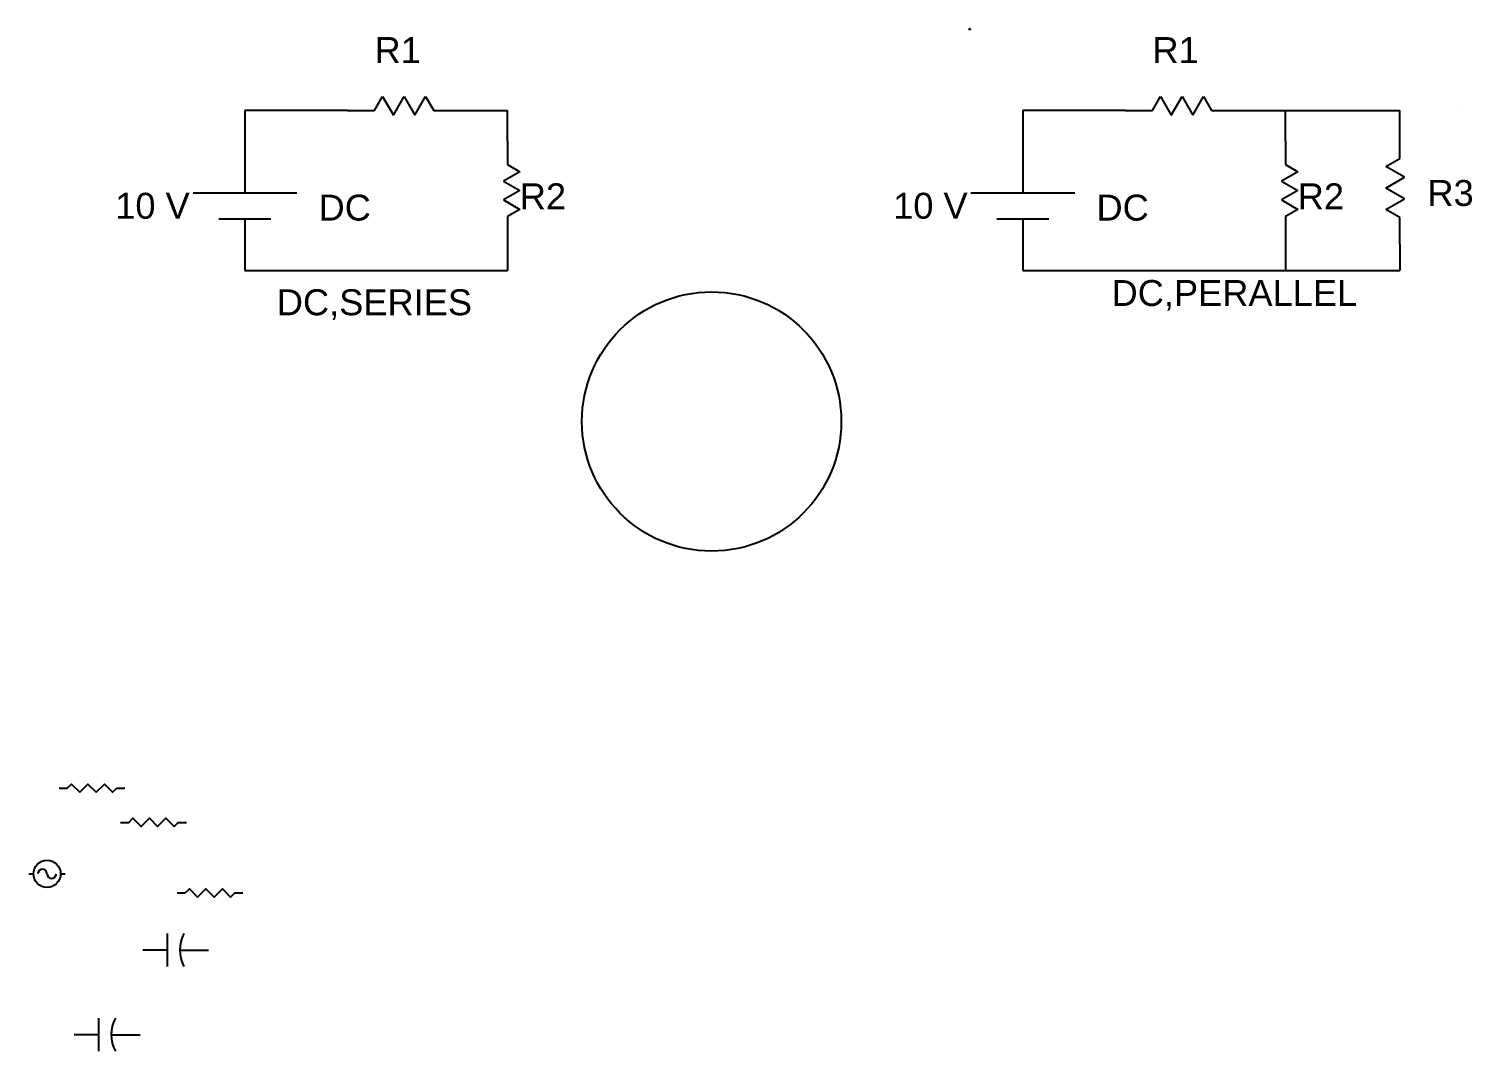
# Model space of a CAD drawing. Header units: inches. Extents: x 1476 to 2493, y 2175 to 2994.
# Drawn here: x 1937 to 2493, y 2227 to 2621 of the extents above; entities that cross this region are included whole.
import ezdxf
from ezdxf.enums import TextEntityAlignment as Align

# ---------------------------------------------------------------- set-up
doc = ezdxf.new("R2010")
doc.units = ezdxf.units.IN
doc.styles.get("Standard").update_dxf_attribs({"font": 'arial.ttf'})
doc.styles.add('Tahoma', font='tahoma.ttf')

# ---------------------------------------------------------------- blocks, each defined once
blk = doc.blocks.new('*U2')
for p, q in [((-0.2, 0.09), (0.19, 0.09)), ((0, 0.17), (0, 0.09))]:
    blk.add_line(p, q)
for centre in [(-0.17, 0), (0.17, 0)]:
    blk.add_circle(centre, 0.0344)
blk.add_arc((0, 0.09), 0.0833, 36.8699, 143.1301)
at = {"style": 'Tahoma'}
for tag, p in [('Reference Designator', (0, 0.19)), ('Description', (0, 0.34))]:
    blk.add_attdef(tag, text='', height=0.08, dxfattribs=at).set_placement(p, align=Align.CENTER)
at = {"linetype": 'Continuous', "style": 'Tahoma', "flags": 8}
blk.add_attdef('Terminal 1', text='', height=0.08, dxfattribs=at).set_placement((-0.25, -0.03), align=Align.TOP_RIGHT)
blk.add_attdef('Terminal 2', text='', height=0.08, dxfattribs=at).set_placement((0.25, -0.03), align=Align.TOP_LEFT)
blk = doc.blocks.new('Generator - AC')
at = {"color": 7}
for p, q in [((0, 0), (0.05, 0)), ((0.35, 0), (0.4, 0))]:
    blk.add_line(p, q, dxfattribs=at)
blk.add_circle((0.2, 0), 0.15, dxfattribs=at)
for centre, start, end in [((0.15, 0), 0, 180), ((0.25, 0), 180, 0)]:
    blk.add_arc(centre, 0.05, start, end, dxfattribs=at)
blk = doc.blocks.new('Resistor')
at = {"color": 7}
blk.add_lwpolyline([(0, 0), (0.05, 0), (0.075, 0.025), (0.125, -0.025), (0.175, 0.025), (0.225, -0.025), (0.275, 0.025), (0.325, -0.025), (0.35, 0), (0.4, 0)], dxfattribs=at)
blk = doc.blocks.new('Capacitor')
at = {"color": 7}
for p, q in [((0.15, -0.1), (0.15, 0.1)), ((0.15, 0), (0, 0)), ((0.225, 0), (0.4, 0))]:
    blk.add_line(p, q, dxfattribs=at)
blk.add_arc((0.4375, 0), 0.2125, 151.9275, 208.0725, dxfattribs=at)

msp = doc.modelspace()

# ---------------------------------------------------------------- linework, layer by layer
for p, q in [((2070, 2590), (2073.11, 2595.39)), ((2073.11, 2595.39), (2077.26, 2588.2)), ((2077.26, 2588.2), (2081.4, 2595.39)), ((2081.4, 2595.39), (2085.55, 2588.2)), ((2085.55, 2588.2), (2089.7, 2595.39)), ((2089.7, 2595.39), (2092.81, 2590)), ((2370, 2590), (2373.11, 2595.39)), ((2373.11, 2595.39), (2377.26, 2588.2)), ((2377.26, 2588.2), (2381.4, 2595.39)), ((2381.4, 2595.39), (2385.55, 2588.2)), ((2385.55, 2588.2), (2389.7, 2595.39)), ((2389.7, 2595.39), (2392.81, 2590)), ((2059.58, 2590), (2020, 2590)), ((2020, 2590), (2020, 2558.2)), ((2059.58, 2590), (2070, 2590)), ((2092.81, 2590), (2120, 2590)), ((2120, 2590), (2121.28, 2590)), ((2121.28, 2578.2), (2121.28, 2590)), ((2359.58, 2590), (2320, 2590)), ((2320, 2590), (2320, 2558.2)), ((2359.58, 2590), (2370, 2590)), ((2392.81, 2590), (2420, 2590)), ((2420, 2590), (2421.28, 2590)), ((2420, 2590), (2465.39, 2590)), ((2421.28, 2578.2), (2421.28, 2590)), ((2465.39, 2571.43), (2465.39, 2590)), ((2490, 2590), (2490, 2590)), ((2121.28, 2578.2), (2121.28, 2569.07)), ((2421.28, 2578.2), (2421.28, 2569.07)), ((2460, 2568.32), (2465.39, 2571.43)), ((2126.01, 2566.34), (2119.71, 2562.71)), ((2121.28, 2569.07), (2126.01, 2566.34)), ((2426.01, 2566.34), (2419.71, 2562.71)), ((2421.28, 2569.07), (2426.01, 2566.34)), ((2467.18, 2564.17), (2460, 2568.32)), ((2119.71, 2562.71), (2126.01, 2559.07)), ((2419.71, 2562.71), (2426.01, 2559.07)), ((2460, 2560.02), (2467.18, 2564.17)), ((2000, 2558.2), (2030, 2558.2)), ((2030, 2558.2), (2040, 2558.2)), ((2126.01, 2559.07), (2119.71, 2555.43)), ((2119.71, 2555.43), (2126.01, 2551.8)), ((2300, 2558.2), (2330, 2558.2)), ((2330, 2558.2), (2340, 2558.2)), ((2426.01, 2559.07), (2419.71, 2555.43)), ((2419.71, 2555.43), (2426.01, 2551.8)), ((2467.18, 2555.88), (2460, 2560.02)), ((2460, 2551.73), (2467.18, 2555.88)), ((2126.01, 2551.8), (2121.28, 2549.07)), ((2426.01, 2551.8), (2421.28, 2549.07)), ((2465.39, 2548.62), (2460, 2551.73)), ((2010, 2548.2), (2030, 2548.2)), ((2020, 2548.2), (2020, 2528.2)), ((2121.28, 2549.07), (2121.28, 2539.04)), ((2310, 2548.2), (2330, 2548.2)), ((2320, 2548.2), (2320, 2528.2)), ((2421.28, 2549.07), (2421.28, 2539.04)), ((2465.39, 2538.2), (2465.39, 2548.62)), ((2121.28, 2539.04), (2121.28, 2528.2)), ((2421.28, 2539.04), (2421.28, 2528.2)), ((2465.39, 2538.2), (2465.39, 2528.2)), ((2020, 2528.2), (2120, 2528.2)), ((2120, 2528.2), (2121.28, 2528.2)), ((2320, 2528.2), (2420, 2528.2)), ((2420, 2528.2), (2421.28, 2528.2)), ((2420, 2528.2), (2465.39, 2528.2))]:
    msp.add_line(p, q)
msp.add_circle((2200, 2470), 50)

# ---------------------------------------------------------------- block references
ref = msp.add_blockref('*U2', (2299.52, 2621.25))
ref.add_attrib('Terminal 1', '1', dxfattribs={"linetype": 'Continuous', "height": 0.08, "style": 'Tahoma'}).set_placement((2299.27, 2621.22), align=Align.TOP_RIGHT)
ref.add_attrib('Terminal 2', '2', dxfattribs={"linetype": 'Continuous', "height": 0.08, "style": 'Tahoma'}).set_placement((2299.77, 2621.22), align=Align.TOP_LEFT)
for name, p, xscale, yscale, zscale in [('Resistor', (1948.35, 2328.59, 25), 63.5, 63.5, 63.5), ('Resistor', (1972.06, 2315.38, 25), 63.5, 63.5, 63.5), ('Generator - AC', (1936.69, 2295.54, 25), 35, 35, 35), ('Resistor', (1993.85, 2288.19, 25), 63.5, 63.5, 63.5), ('Capacitor', (1980.63, 2266.15, 25), 63.5, 63.5, 63.5), ('Capacitor', (1954.19, 2233.51, 25), 63.5, 63.5, 63.5)]:
    msp.add_blockref(name, p, dxfattribs=dict(xscale=xscale, yscale=yscale, zscale=zscale))

# ---------------------------------------------------------------- texts
at = {"char_height": 10, "attachment_point": 1}
for s, width, insert in [('R1', 160, (2070, 2618.25)), ('R1', 160, (2370, 2618.25)), ('R2', 50, (2126.01, 2561.84)), ('R2', 50, (2426.01, 2561.84)), ('R3', 30, (2476.03, 2563.13)), ('10 V', 30, (1970, 2558.2)), ('DC', 10, (2048.41, 2557.49)), ('10 V', 30, (2270, 2558.2)), ('DC', 10, (2348.41, 2557.49)), ('DC,PERALLEL', 130, (2354.22, 2524.55)), ('DC,SERIES', 110, (2032.31, 2520.98))]:
    msp.add_mtext_dynamic_manual_height_columns(s, width=width, gutter_width=200, heights=[0], dxfattribs=dict(at, insert=insert))

doc.saveas('drawing.dxf')
